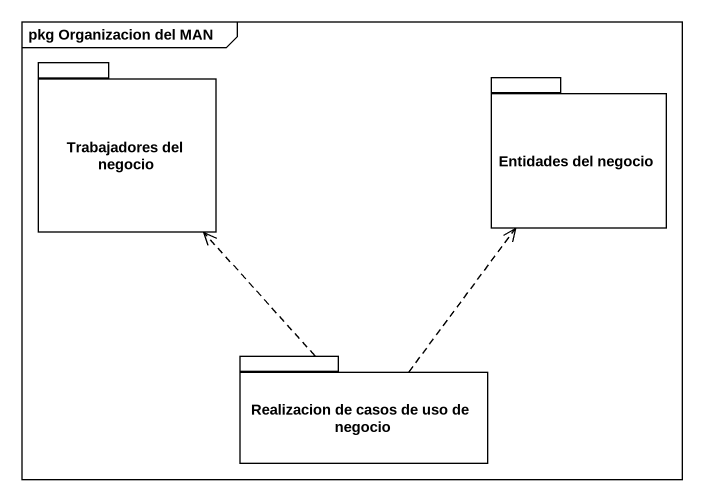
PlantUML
@startuml
mainframe pkg Organizacion del MAN
package "Trabajadores del negocio" as Trabajadores_del_negocio {
}
package "Entidades del negocio" as Entidades_del_negocio {
}
package "Realizacion de casos de uso de negocio" as Realizacion_de_casos_de_uso {
}
Realizacion_de_casos_de_uso .up.> Trabajadores_del_negocio
Realizacion_de_casos_de_uso .up.> Entidades_del_negocio
@enduml
